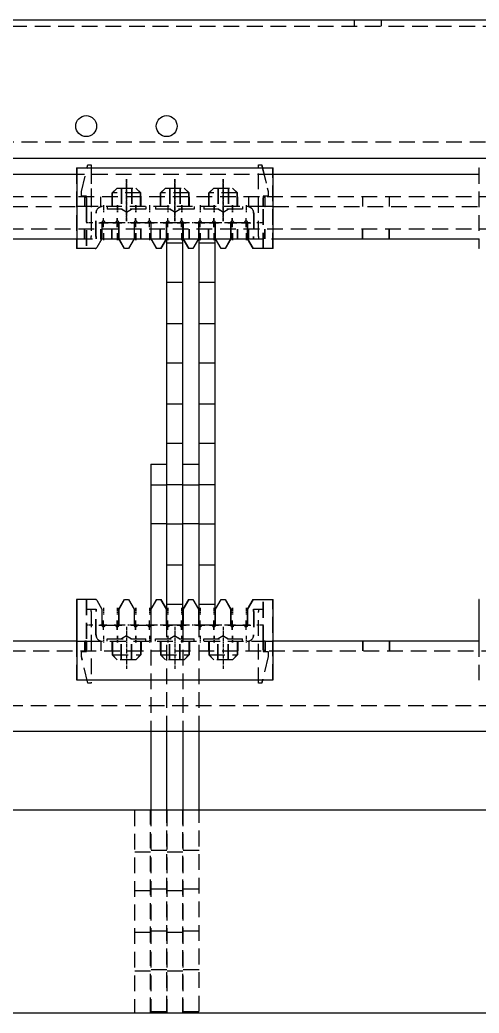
# Model space of a CAD drawing. Header units: millimetres. Extents: x -116965 to 323937, y 291661 to 566926.
# Drawn here: x -12952 to -12859.3, y 326473.8 to 326674.3 of the extents above; entities that cross this region are included whole.
import ezdxf

# ---------------------------------------------------------------- set-up
doc = ezdxf.new("R2010")
doc.units = ezdxf.units.MM
doc.linetypes.add('AXES2', pattern=[1.125, 0.75, -0.125, 0.125, -0.125])
doc.linetypes.add('HIDDEN2', pattern=[4.7625, 3.175, -1.5875])
doc.layers.add('ALPHA', color=255, linetype='Continuous')
doc.layers.add('AXE', color=80, linetype='AXES2')
doc.layers.add('Pointille_Court', color=40, linetype='HIDDEN2', lineweight=25)

msp = doc.modelspace()

# ---------------------------------------------------------------- linework, layer by layer
at = {"layer": 'ALPHA'}
for p, q in [((-13045.837828, 326674.33332), (-12717.587828, 326674.33332)), ((-13045.837828, 326646.38332), (-12717.587828, 326646.38332)), ((-12940.505328, 326644.43332), (-12900.855328, 326644.43332)), ((-12940.505328, 326644.43332), (-12940.505328, 326628.18332)), ((-12938.386954, 326644.43332), (-12938.230328, 326645.08332)), ((-12938.230328, 326645.08332), (-12937.580328, 326645.08332)), ((-12937.580328, 326645.08332), (-12937.580328, 326644.43332)), ((-12903.780328, 326645.08332), (-12903.130328, 326645.08332)), ((-12903.780328, 326644.43332), (-12903.780328, 326645.08332)), ((-12903.130328, 326645.08332), (-12902.973701, 326644.43332)), ((-12900.855328, 326628.18332), (-12900.855328, 326644.43332)), ((-12940.505328, 326643.13332), (-12982.105328, 326643.13332)), ((-12859.255328, 326643.13332), (-12900.855328, 326643.13332)), ((-12935.402828, 326633.38332), (-12935.402828, 326630.13332)), ((-12932.607828, 326633.38332), (-12934.752828, 326633.38332)), ((-12931.957828, 326630.13332), (-12931.957828, 326633.38332)), ((-12928.902828, 326633.38332), (-12928.902828, 326630.13332)), ((-12926.107828, 326633.38332), (-12928.252828, 326633.38332)), ((-12925.457828, 326630.13332), (-12925.457828, 326633.38332)), ((-12922.402828, 326633.38332), (-12922.402828, 326630.13332)), ((-12919.055328, 326633.38332), (-12922.305328, 326633.38332)), ((-12922.305328, 326552.13332), (-12922.305328, 326633.38332)), ((-12919.055328, 326552.13332), (-12919.055328, 326633.38332)), ((-12918.957828, 326630.13332), (-12918.957828, 326633.38332)), ((-12915.902828, 326633.38332), (-12915.902828, 326630.13332)), ((-12912.555328, 326633.38332), (-12915.805328, 326633.38332)), ((-12915.805328, 326552.13332), (-12915.805328, 326633.38332)), ((-12912.555328, 326552.13332), (-12912.555328, 326633.38332)), ((-12912.457828, 326630.13332), (-12912.457828, 326633.38332)), ((-12909.402828, 326633.38332), (-12909.402828, 326630.13332)), ((-12906.607828, 326633.38332), (-12908.752828, 326633.38332)), ((-12905.957828, 326630.13332), (-12905.957828, 326633.38332)), ((-12982.105328, 326630.13332), (-12940.505328, 326630.13332)), ((-12940.537828, 326630.13332), (-12940.537828, 326628.18332)), ((-12935.402828, 326630.13332), (-12936.434841, 326628.34582)), ((-12935.402828, 326630.13332), (-12931.957828, 326630.13332)), ((-12930.864495, 326628.18332), (-12931.990328, 326630.13332)), ((-12930.831995, 326628.18332), (-12931.957828, 326630.13332)), ((-12928.902828, 326630.13332), (-12930.028661, 326628.18332)), ((-12928.902828, 326630.13332), (-12925.457828, 326630.13332)), ((-12924.364495, 326628.18332), (-12925.490328, 326630.13332)), ((-12924.331995, 326628.18332), (-12925.457828, 326630.13332)), ((-12922.402828, 326630.13332), (-12923.528661, 326628.18332)), ((-12922.402828, 326630.13332), (-12922.305328, 326630.13332)), ((-12919.055328, 326630.13332), (-12918.957828, 326630.13332)), ((-12917.864495, 326628.18332), (-12918.990328, 326630.13332)), ((-12917.831995, 326628.18332), (-12918.957828, 326630.13332)), ((-12915.902828, 326630.13332), (-12917.028661, 326628.18332)), ((-12915.902828, 326630.13332), (-12915.805328, 326630.13332)), ((-12912.555328, 326630.13332), (-12912.457828, 326630.13332)), ((-12911.364495, 326628.18332), (-12912.490328, 326630.13332)), ((-12911.331995, 326628.18332), (-12912.457828, 326630.13332)), ((-12909.402828, 326630.13332), (-12910.528661, 326628.18332)), ((-12909.402828, 326630.13332), (-12905.957828, 326630.13332)), ((-12904.864495, 326628.18332), (-12905.990328, 326630.13332)), ((-12904.831995, 326628.18332), (-12905.957828, 326630.13332)), ((-12900.855328, 326630.13332), (-12859.255328, 326630.13332)), ((-12859.287828, 326630.13332), (-12859.287828, 326628.18332)), ((-12940.505328, 326628.18332), (-12940.537828, 326628.18332)), ((-12936.7163, 326628.18332), (-12940.505328, 326628.18332)), ((-12930.831995, 326628.18332), (-12930.864495, 326628.18332)), ((-12930.028661, 326628.18332), (-12930.831995, 326628.18332)), ((-12924.331995, 326628.18332), (-12924.364495, 326628.18332)), ((-12923.528661, 326628.18332), (-12924.331995, 326628.18332)), ((-12917.831995, 326628.18332), (-12917.864495, 326628.18332)), ((-12917.028661, 326628.18332), (-12917.831995, 326628.18332)), ((-12911.331995, 326628.18332), (-12911.364495, 326628.18332)), ((-12910.528661, 326628.18332), (-12911.331995, 326628.18332)), ((-12904.831995, 326628.18332), (-12904.864495, 326628.18332)), ((-12900.855328, 326628.18332), (-12904.831995, 326628.18332)), ((-12859.255328, 326628.18332), (-12859.287828, 326628.18332)), ((-12925.555328, 326584.63332), (-12925.555328, 326551.901223)), ((-12925.555328, 326584.63332), (-12922.305328, 326584.63332)), ((-12919.055328, 326584.63332), (-12915.805328, 326584.63332)), ((-12940.537828, 326557.33332), (-12940.537828, 326548.88332)), ((-12940.505328, 326557.33332), (-12940.537828, 326557.33332)), ((-12940.505328, 326557.33332), (-12940.505328, 326541.08332)), ((-12936.7163, 326557.33332), (-12940.505328, 326557.33332)), ((-12936.434841, 326557.17082), (-12935.402828, 326555.38332)), ((-12931.990328, 326555.38332), (-12930.864495, 326557.33332)), ((-12931.957828, 326555.38332), (-12930.831995, 326557.33332)), ((-12930.864495, 326557.33332), (-12930.831995, 326557.33332)), ((-12930.831995, 326557.33332), (-12930.028661, 326557.33332)), ((-12930.028661, 326557.33332), (-12928.902828, 326555.38332)), ((-12925.457828, 326555.38332), (-12924.331995, 326557.33332)), ((-12924.331995, 326557.33332), (-12923.528661, 326557.33332)), ((-12923.528661, 326557.33332), (-12922.402828, 326555.38332)), ((-12918.957828, 326555.38332), (-12917.831995, 326557.33332)), ((-12917.831995, 326557.33332), (-12917.028661, 326557.33332)), ((-12917.028661, 326557.33332), (-12915.902828, 326555.38332)), ((-12912.490328, 326555.38332), (-12911.364495, 326557.33332)), ((-12912.457828, 326555.38332), (-12911.331995, 326557.33332)), ((-12911.364495, 326557.33332), (-12911.331995, 326557.33332)), ((-12911.331995, 326557.33332), (-12910.528661, 326557.33332)), ((-12910.528661, 326557.33332), (-12909.402828, 326555.38332)), ((-12905.990328, 326555.38332), (-12904.864495, 326557.33332)), ((-12905.957828, 326555.38332), (-12904.831995, 326557.33332)), ((-12904.864495, 326557.33332), (-12904.831995, 326557.33332)), ((-12904.831995, 326557.33332), (-12900.855328, 326557.33332)), ((-12900.855328, 326541.08332), (-12900.855328, 326557.33332)), ((-12859.287828, 326557.33332), (-12859.287828, 326548.88332)), ((-12859.255328, 326557.33332), (-12859.287828, 326557.33332)), ((-12935.402828, 326555.38332), (-12935.402828, 326552.13332)), ((-12931.990328, 326552.13332), (-12931.990328, 326555.38332)), ((-12931.957828, 326552.13332), (-12931.957828, 326555.38332)), ((-12928.902828, 326555.38332), (-12928.902828, 326552.13332)), ((-12925.457828, 326552.13332), (-12925.457828, 326555.38332)), ((-12922.402828, 326555.38332), (-12922.402828, 326552.13332)), ((-12918.957828, 326552.13332), (-12918.957828, 326555.38332)), ((-12915.902828, 326555.38332), (-12915.902828, 326552.13332)), ((-12912.490328, 326552.13332), (-12912.490328, 326555.38332)), ((-12912.457828, 326552.13332), (-12912.457828, 326555.38332)), ((-12909.402828, 326555.38332), (-12909.402828, 326552.13332)), ((-12905.990328, 326552.13332), (-12905.990328, 326555.38332)), ((-12905.957828, 326552.13332), (-12905.957828, 326555.38332)), ((-12934.785328, 326552.13332), (-12934.752828, 326552.13332)), ((-12934.752828, 326552.13332), (-12932.607828, 326552.13332)), ((-12928.285328, 326552.13332), (-12928.252828, 326552.13332)), ((-12928.252828, 326552.13332), (-12926.107828, 326552.13332)), ((-12919.055328, 326552.13332), (-12922.305328, 326552.13332)), ((-12922.305328, 326551.901223), (-12922.305328, 326552.13332)), ((-12919.055328, 326552.13332), (-12919.055328, 326551.901223)), ((-12912.555328, 326552.13332), (-12915.805328, 326552.13332)), ((-12915.805328, 326551.901223), (-12915.805328, 326552.13332)), ((-12908.785328, 326552.13332), (-12908.752828, 326552.13332)), ((-12908.752828, 326552.13332), (-12906.607828, 326552.13332)), ((-12940.505328, 326548.88332), (-12982.105328, 326548.88332)), ((-12859.255328, 326548.88332), (-12900.855328, 326548.88332)), ((-12940.505328, 326541.08332), (-12900.855328, 326541.08332)), ((-12717.587828, 326530.68332), (-13045.837828, 326530.68332)), ((-12925.555328, 326530.68332), (-12925.555328, 326514.75832)), ((-12922.305328, 326514.75832), (-12922.305328, 326530.68332)), ((-12919.055328, 326530.68332), (-12919.055328, 326514.75832)), ((-12915.805328, 326514.75832), (-12915.805328, 326530.68332)), ((-12764.712828, 326514.75832), (-12954.187828, 326514.75832)), ((-12764.712828, 326473.80832), (-12954.187828, 326473.80832))]:
    msp.add_line(p, q, dxfattribs=at)
for centre in [(-12938.587828, 326652.88332), (-12922.337828, 326652.88332)]:
    msp.add_circle(centre, 2.1125, dxfattribs=at)
for centre, start, end in [((-12935.077828, 326633.38332), 0, 180), ((-12932.282828, 326633.38332), 0, 180), ((-12928.577828, 326633.38332), 0, 180), ((-12925.782828, 326633.38332), 0, 180), ((-12922.077828, 326633.38332), 0, 180), ((-12919.282828, 326633.38332), 0, 180), ((-12915.577828, 326633.38332), 0, 180), ((-12912.782828, 326633.38332), 0, 180), ((-12909.077828, 326633.38332), 0, 180), ((-12906.282828, 326633.38332), 0, 180), ((-12936.7163, 326628.50832), 270, 330), ((-12936.7163, 326557.00832), 30, 90), ((-12935.077828, 326552.13332), 180, 0), ((-12935.110328, 326552.13332), 272.86598398, 0), ((-12932.282828, 326552.13332), 180, 0), ((-12932.315328, 326552.13332), 272.86598398, 0), ((-12928.577828, 326552.13332), 180, 0), ((-12928.610328, 326552.13332), 272.86598398, 0), ((-12925.782828, 326552.13332), 180, 0), ((-12925.815328, 326552.13332), 272.86598398, 323.13010233), ((-12922.077828, 326552.13332), 180, 0), ((-12922.110328, 326552.13332), 272.86598398, 0), ((-12919.282828, 326552.13332), 180, 0), ((-12919.315328, 326552.13332), 272.86598398, 323.13010233), ((-12915.577828, 326552.13332), 180, 0), ((-12915.610328, 326552.13332), 272.86598398, 0), ((-12912.782828, 326552.13332), 180, 0), ((-12912.815328, 326552.13332), 272.86598398, 0), ((-12909.077828, 326552.13332), 180, 0), ((-12909.110328, 326552.13332), 272.86598398, 0), ((-12906.282828, 326552.13332), 180, 0), ((-12906.315328, 326552.13332), 272.86598398, 0)]:
    msp.add_arc(centre, 0.325, start, end, dxfattribs=at)
at = {"layer": 'AXE'}
for p, q in [((-12930.462828, 326642.19082), (-12930.462828, 326633.700925)), ((-12930.430328, 326633.700925), (-12930.430328, 326642.19082)), ((-12920.712828, 326642.19082), (-12920.712828, 326633.700925)), ((-12920.680328, 326633.700925), (-12920.680328, 326642.19082)), ((-12910.962828, 326642.19082), (-12910.962828, 326633.700925)), ((-12910.930328, 326633.700925), (-12910.930328, 326642.19082)), ((-12935.110328, 326636.89332), (-12935.110328, 326635.52832)), ((-12935.077828, 326636.89332), (-12935.077828, 326635.52832)), ((-12932.315328, 326636.89332), (-12932.315328, 326635.52832)), ((-12932.282828, 326636.89332), (-12932.282828, 326635.52832)), ((-12928.610328, 326636.89332), (-12928.610328, 326635.52832)), ((-12928.577828, 326636.89332), (-12928.577828, 326635.52832)), ((-12925.815328, 326636.89332), (-12925.815328, 326635.52832)), ((-12925.782828, 326636.89332), (-12925.782828, 326635.52832)), ((-12922.110328, 326636.89332), (-12922.110328, 326635.52832)), ((-12922.077828, 326636.89332), (-12922.077828, 326635.52832)), ((-12919.315328, 326636.89332), (-12919.315328, 326635.52832)), ((-12919.282828, 326636.89332), (-12919.282828, 326635.52832)), ((-12915.610328, 326636.89332), (-12915.610328, 326635.52832)), ((-12915.577828, 326636.89332), (-12915.577828, 326635.52832)), ((-12912.815328, 326636.89332), (-12912.815328, 326635.52832)), ((-12912.782828, 326636.89332), (-12912.782828, 326635.52832)), ((-12909.110328, 326636.89332), (-12909.110328, 326635.52832)), ((-12909.077828, 326636.89332), (-12909.077828, 326635.52832)), ((-12906.315328, 326636.89332), (-12906.315328, 326635.52832)), ((-12906.282828, 326636.89332), (-12906.282828, 326635.52832)), ((-12937.255328, 326633.38332), (-12938.620328, 326633.38332)), ((-12937.222828, 326633.38332), (-12938.587828, 326633.38332)), ((-12936.020328, 326633.38332), (-12934.200328, 326633.38332)), ((-12935.987828, 326633.38332), (-12934.167828, 326633.38332)), ((-12934.460328, 326633.38332), (-12935.825328, 326633.38332)), ((-12934.427828, 326633.38332), (-12935.792828, 326633.38332)), ((-12935.110328, 326632.47332), (-12935.110328, 326634.29332)), ((-12935.077828, 326632.47332), (-12935.077828, 326634.29332)), ((-12933.225328, 326633.38332), (-12931.405328, 326633.38332)), ((-12933.192828, 326633.38332), (-12931.372828, 326633.38332)), ((-12931.600328, 326633.38332), (-12932.965328, 326633.38332)), ((-12931.567828, 326633.38332), (-12932.932828, 326633.38332)), ((-12932.315328, 326632.47332), (-12932.315328, 326634.29332)), ((-12932.282828, 326632.47332), (-12932.282828, 326634.29332)), ((-12930.755328, 326633.38332), (-12932.120328, 326633.38332)), ((-12930.722828, 326633.38332), (-12932.087828, 326633.38332)), ((-12928.805328, 326633.38332), (-12930.170328, 326633.38332)), ((-12928.772828, 326633.38332), (-12930.137828, 326633.38332)), ((-12929.520328, 326633.38332), (-12927.700328, 326633.38332)), ((-12929.487828, 326633.38332), (-12927.667828, 326633.38332)), ((-12927.960328, 326633.38332), (-12929.325328, 326633.38332)), ((-12927.927828, 326633.38332), (-12929.292828, 326633.38332)), ((-12928.610328, 326632.47332), (-12928.610328, 326634.29332)), ((-12928.577828, 326632.47332), (-12928.577828, 326634.29332)), ((-12926.725328, 326633.38332), (-12924.905328, 326633.38332)), ((-12926.692828, 326633.38332), (-12924.872828, 326633.38332)), ((-12925.100328, 326633.38332), (-12926.465328, 326633.38332)), ((-12925.067828, 326633.38332), (-12926.432828, 326633.38332)), ((-12925.815328, 326632.47332), (-12925.815328, 326634.29332)), ((-12925.782828, 326632.47332), (-12925.782828, 326634.29332)), ((-12924.255328, 326633.38332), (-12925.620328, 326633.38332)), ((-12924.222828, 326633.38332), (-12925.587828, 326633.38332)), ((-12922.305328, 326633.38332), (-12923.670328, 326633.38332)), ((-12922.272828, 326633.38332), (-12923.637828, 326633.38332)), ((-12923.020328, 326633.38332), (-12921.200328, 326633.38332)), ((-12922.987828, 326633.38332), (-12921.167828, 326633.38332)), ((-12921.460328, 326633.38332), (-12922.825328, 326633.38332)), ((-12921.427828, 326633.38332), (-12922.792828, 326633.38332)), ((-12922.110328, 326632.47332), (-12922.110328, 326634.29332)), ((-12922.077828, 326632.47332), (-12922.077828, 326634.29332)), ((-12920.225328, 326633.38332), (-12918.405328, 326633.38332)), ((-12920.192828, 326633.38332), (-12918.372828, 326633.38332)), ((-12918.600328, 326633.38332), (-12919.965328, 326633.38332)), ((-12918.567828, 326633.38332), (-12919.932828, 326633.38332)), ((-12919.315328, 326632.47332), (-12919.315328, 326634.29332)), ((-12919.282828, 326632.47332), (-12919.282828, 326634.29332)), ((-12917.755328, 326633.38332), (-12919.120328, 326633.38332)), ((-12917.722828, 326633.38332), (-12919.087828, 326633.38332)), ((-12915.805328, 326633.38332), (-12917.170328, 326633.38332)), ((-12915.772828, 326633.38332), (-12917.137828, 326633.38332)), ((-12916.520328, 326633.38332), (-12914.700328, 326633.38332)), ((-12916.487828, 326633.38332), (-12914.667828, 326633.38332)), ((-12914.960328, 326633.38332), (-12916.325328, 326633.38332)), ((-12914.927828, 326633.38332), (-12916.292828, 326633.38332)), ((-12915.610328, 326632.47332), (-12915.610328, 326634.29332)), ((-12915.577828, 326632.47332), (-12915.577828, 326634.29332)), ((-12913.725328, 326633.38332), (-12911.905328, 326633.38332)), ((-12913.692828, 326633.38332), (-12911.872828, 326633.38332)), ((-12912.100328, 326633.38332), (-12913.465328, 326633.38332)), ((-12912.067828, 326633.38332), (-12913.432828, 326633.38332)), ((-12912.815328, 326632.47332), (-12912.815328, 326634.29332)), ((-12912.782828, 326632.47332), (-12912.782828, 326634.29332)), ((-12911.255328, 326633.38332), (-12912.620328, 326633.38332)), ((-12911.222828, 326633.38332), (-12912.587828, 326633.38332)), ((-12909.305328, 326633.38332), (-12910.670328, 326633.38332)), ((-12909.272828, 326633.38332), (-12910.637828, 326633.38332)), ((-12910.020328, 326633.38332), (-12908.200328, 326633.38332)), ((-12909.987828, 326633.38332), (-12908.167828, 326633.38332)), ((-12908.460328, 326633.38332), (-12909.825328, 326633.38332)), ((-12908.427828, 326633.38332), (-12909.792828, 326633.38332)), ((-12909.110328, 326632.47332), (-12909.110328, 326634.29332)), ((-12909.077828, 326632.47332), (-12909.077828, 326634.29332)), ((-12907.225328, 326633.38332), (-12905.405328, 326633.38332)), ((-12907.192828, 326633.38332), (-12905.372828, 326633.38332)), ((-12905.600328, 326633.38332), (-12906.965328, 326633.38332)), ((-12905.567828, 326633.38332), (-12906.932828, 326633.38332)), ((-12906.315328, 326632.47332), (-12906.315328, 326634.29332)), ((-12906.282828, 326632.47332), (-12906.282828, 326634.29332)), ((-12902.805328, 326633.38332), (-12904.170328, 326633.38332)), ((-12902.772828, 326633.38332), (-12904.137828, 326633.38332)), ((-12935.110328, 326631.23832), (-12935.110328, 326629.87332)), ((-12935.077828, 326631.23832), (-12935.077828, 326629.87332)), ((-12932.315328, 326631.23832), (-12932.315328, 326629.87332)), ((-12932.282828, 326631.23832), (-12932.282828, 326629.87332)), ((-12928.610328, 326631.23832), (-12928.610328, 326629.87332)), ((-12928.577828, 326631.23832), (-12928.577828, 326629.87332)), ((-12925.815328, 326631.23832), (-12925.815328, 326629.87332)), ((-12925.782828, 326631.23832), (-12925.782828, 326629.87332)), ((-12922.110328, 326631.23832), (-12922.110328, 326629.87332)), ((-12922.077828, 326631.23832), (-12922.077828, 326629.87332)), ((-12919.315328, 326631.23832), (-12919.315328, 326629.87332)), ((-12919.282828, 326631.23832), (-12919.282828, 326629.87332)), ((-12915.610328, 326631.23832), (-12915.610328, 326629.87332)), ((-12915.577828, 326631.23832), (-12915.577828, 326629.87332)), ((-12912.815328, 326631.23832), (-12912.815328, 326629.87332)), ((-12912.782828, 326631.23832), (-12912.782828, 326629.87332)), ((-12909.110328, 326631.23832), (-12909.110328, 326629.87332)), ((-12909.077828, 326631.23832), (-12909.077828, 326629.87332)), ((-12906.315328, 326631.23832), (-12906.315328, 326629.87332)), ((-12906.282828, 326631.23832), (-12906.282828, 326629.87332)), ((-12935.110328, 326555.64332), (-12935.110328, 326554.27832)), ((-12935.077828, 326555.64332), (-12935.077828, 326554.27832)), ((-12932.315328, 326555.64332), (-12932.315328, 326554.27832)), ((-12932.282828, 326555.64332), (-12932.282828, 326554.27832)), ((-12928.610328, 326555.64332), (-12928.610328, 326554.27832)), ((-12928.577828, 326555.64332), (-12928.577828, 326554.27832)), ((-12925.815328, 326555.64332), (-12925.815328, 326554.27832)), ((-12925.782828, 326555.64332), (-12925.782828, 326554.27832)), ((-12922.110328, 326555.64332), (-12922.110328, 326554.27832)), ((-12922.077828, 326555.64332), (-12922.077828, 326554.27832)), ((-12919.315328, 326555.64332), (-12919.315328, 326554.27832)), ((-12919.282828, 326555.64332), (-12919.282828, 326554.27832)), ((-12915.610328, 326555.64332), (-12915.610328, 326554.27832)), ((-12915.577828, 326555.64332), (-12915.577828, 326554.27832)), ((-12912.815328, 326555.64332), (-12912.815328, 326554.27832)), ((-12912.782828, 326555.64332), (-12912.782828, 326554.27832)), ((-12909.110328, 326555.64332), (-12909.110328, 326554.27832)), ((-12909.077828, 326555.64332), (-12909.077828, 326554.27832)), ((-12906.315328, 326555.64332), (-12906.315328, 326554.27832)), ((-12906.282828, 326555.64332), (-12906.282828, 326554.27832)), ((-12935.110328, 326551.22332), (-12935.110328, 326553.04332)), ((-12935.077828, 326551.22332), (-12935.077828, 326553.04332)), ((-12932.315328, 326551.22332), (-12932.315328, 326553.04332)), ((-12932.282828, 326551.22332), (-12932.282828, 326553.04332)), ((-12928.610328, 326551.22332), (-12928.610328, 326553.04332)), ((-12928.577828, 326551.22332), (-12928.577828, 326553.04332)), ((-12925.815328, 326551.22332), (-12925.815328, 326553.04332)), ((-12925.782828, 326551.22332), (-12925.782828, 326553.04332)), ((-12922.110328, 326551.22332), (-12922.110328, 326553.04332)), ((-12922.077828, 326551.22332), (-12922.077828, 326553.04332)), ((-12919.315328, 326551.22332), (-12919.315328, 326553.04332)), ((-12919.282828, 326551.22332), (-12919.282828, 326553.04332)), ((-12915.610328, 326551.22332), (-12915.610328, 326553.04332)), ((-12915.577828, 326551.22332), (-12915.577828, 326553.04332)), ((-12912.815328, 326551.22332), (-12912.815328, 326553.04332)), ((-12912.782828, 326551.22332), (-12912.782828, 326553.04332)), ((-12909.110328, 326551.22332), (-12909.110328, 326553.04332)), ((-12909.077828, 326551.22332), (-12909.077828, 326553.04332)), ((-12906.315328, 326551.22332), (-12906.315328, 326553.04332)), ((-12906.282828, 326551.22332), (-12906.282828, 326553.04332)), ((-12937.255328, 326552.13332), (-12938.620328, 326552.13332)), ((-12937.222828, 326552.13332), (-12938.587828, 326552.13332)), ((-12936.020328, 326552.13332), (-12934.200328, 326552.13332)), ((-12935.987828, 326552.13332), (-12934.167828, 326552.13332)), ((-12934.460328, 326552.13332), (-12935.825328, 326552.13332)), ((-12934.427828, 326552.13332), (-12935.792828, 326552.13332)), ((-12933.225328, 326552.13332), (-12931.405328, 326552.13332)), ((-12933.192828, 326552.13332), (-12931.372828, 326552.13332)), ((-12931.600328, 326552.13332), (-12932.965328, 326552.13332)), ((-12931.567828, 326552.13332), (-12932.932828, 326552.13332)), ((-12930.755328, 326552.13332), (-12932.120328, 326552.13332)), ((-12930.722828, 326552.13332), (-12932.087828, 326552.13332)), ((-12930.462828, 326551.815715), (-12930.462828, 326543.32582)), ((-12930.430328, 326551.815715), (-12930.430328, 326543.32582)), ((-12928.805328, 326552.13332), (-12930.170328, 326552.13332)), ((-12928.772828, 326552.13332), (-12930.137828, 326552.13332)), ((-12929.520328, 326552.13332), (-12927.700328, 326552.13332)), ((-12929.487828, 326552.13332), (-12927.667828, 326552.13332)), ((-12927.960328, 326552.13332), (-12929.325328, 326552.13332)), ((-12927.927828, 326552.13332), (-12929.292828, 326552.13332)), ((-12926.725328, 326552.13332), (-12924.905328, 326552.13332)), ((-12926.692828, 326552.13332), (-12924.872828, 326552.13332)), ((-12925.100328, 326552.13332), (-12926.465328, 326552.13332)), ((-12925.067828, 326552.13332), (-12926.432828, 326552.13332)), ((-12924.255328, 326552.13332), (-12925.620328, 326552.13332)), ((-12924.222828, 326552.13332), (-12925.587828, 326552.13332)), ((-12922.305328, 326552.13332), (-12923.670328, 326552.13332)), ((-12922.272828, 326552.13332), (-12923.637828, 326552.13332)), ((-12923.020328, 326552.13332), (-12921.200328, 326552.13332)), ((-12922.987828, 326552.13332), (-12921.167828, 326552.13332)), ((-12921.460328, 326552.13332), (-12922.825328, 326552.13332)), ((-12921.427828, 326552.13332), (-12922.792828, 326552.13332)), ((-12920.712828, 326551.815715), (-12920.712828, 326543.32582)), ((-12920.680328, 326551.815715), (-12920.680328, 326543.32582)), ((-12920.225328, 326552.13332), (-12918.405328, 326552.13332)), ((-12920.192828, 326552.13332), (-12918.372828, 326552.13332)), ((-12918.600328, 326552.13332), (-12919.965328, 326552.13332)), ((-12918.567828, 326552.13332), (-12919.932828, 326552.13332)), ((-12917.755328, 326552.13332), (-12919.120328, 326552.13332)), ((-12917.722828, 326552.13332), (-12919.087828, 326552.13332)), ((-12915.805328, 326552.13332), (-12917.170328, 326552.13332)), ((-12915.772828, 326552.13332), (-12917.137828, 326552.13332)), ((-12916.520328, 326552.13332), (-12914.700328, 326552.13332)), ((-12916.487828, 326552.13332), (-12914.667828, 326552.13332)), ((-12914.960328, 326552.13332), (-12916.325328, 326552.13332)), ((-12914.927828, 326552.13332), (-12916.292828, 326552.13332)), ((-12913.725328, 326552.13332), (-12911.905328, 326552.13332)), ((-12913.692828, 326552.13332), (-12911.872828, 326552.13332)), ((-12912.100328, 326552.13332), (-12913.465328, 326552.13332)), ((-12912.067828, 326552.13332), (-12913.432828, 326552.13332)), ((-12911.255328, 326552.13332), (-12912.620328, 326552.13332)), ((-12911.222828, 326552.13332), (-12912.587828, 326552.13332)), ((-12910.962828, 326551.815715), (-12910.962828, 326543.32582)), ((-12910.930328, 326551.815715), (-12910.930328, 326543.32582)), ((-12909.305328, 326552.13332), (-12910.670328, 326552.13332)), ((-12909.272828, 326552.13332), (-12910.637828, 326552.13332)), ((-12910.020328, 326552.13332), (-12908.200328, 326552.13332)), ((-12909.987828, 326552.13332), (-12908.167828, 326552.13332)), ((-12908.460328, 326552.13332), (-12909.825328, 326552.13332)), ((-12908.427828, 326552.13332), (-12909.792828, 326552.13332)), ((-12907.225328, 326552.13332), (-12905.405328, 326552.13332)), ((-12907.192828, 326552.13332), (-12905.372828, 326552.13332)), ((-12905.600328, 326552.13332), (-12906.965328, 326552.13332)), ((-12905.567828, 326552.13332), (-12906.932828, 326552.13332)), ((-12902.805328, 326552.13332), (-12904.170328, 326552.13332)), ((-12902.772828, 326552.13332), (-12904.137828, 326552.13332)), ((-12935.110328, 326549.98832), (-12935.110328, 326548.62332)), ((-12935.077828, 326549.98832), (-12935.077828, 326548.62332)), ((-12932.315328, 326549.98832), (-12932.315328, 326548.62332)), ((-12932.282828, 326549.98832), (-12932.282828, 326548.62332)), ((-12928.610328, 326549.98832), (-12928.610328, 326548.62332)), ((-12928.577828, 326549.98832), (-12928.577828, 326548.62332)), ((-12925.815328, 326549.98832), (-12925.815328, 326548.62332)), ((-12925.782828, 326549.98832), (-12925.782828, 326548.62332)), ((-12922.110328, 326549.98832), (-12922.110328, 326548.62332)), ((-12922.077828, 326549.98832), (-12922.077828, 326548.62332)), ((-12919.315328, 326549.98832), (-12919.315328, 326548.62332)), ((-12919.282828, 326549.98832), (-12919.282828, 326548.62332)), ((-12915.610328, 326549.98832), (-12915.610328, 326548.62332)), ((-12915.577828, 326549.98832), (-12915.577828, 326548.62332)), ((-12912.815328, 326549.98832), (-12912.815328, 326548.62332)), ((-12912.782828, 326549.98832), (-12912.782828, 326548.62332)), ((-12909.110328, 326549.98832), (-12909.110328, 326548.62332)), ((-12909.077828, 326549.98832), (-12909.077828, 326548.62332)), ((-12906.315328, 326549.98832), (-12906.315328, 326548.62332)), ((-12906.282828, 326549.98832), (-12906.282828, 326548.62332))]:
    msp.add_line(p, q, dxfattribs=at)
at = {"layer": 'Pointille_Court'}
for p, q in [((-12884.442828, 326673.03332), (-12884.442828, 326674.33332)), ((-12878.982828, 326673.03332), (-12878.982828, 326674.33332)), ((-13072.812828, 326673.03332), (-12690.612828, 326673.03332)), ((-12734.130328, 326649.63332), (-13025.980328, 326649.63332)), ((-12940.537828, 326644.43332), (-12940.505328, 326644.43332)), ((-12940.537828, 326644.43332), (-12940.537828, 326630.13332)), ((-12939.562828, 326639.68832), (-12938.262828, 326645.08332)), ((-12939.530328, 326639.68832), (-12938.386954, 326644.43332)), ((-12938.262828, 326645.08332), (-12938.230328, 326645.08332)), ((-12937.612828, 326645.08332), (-12937.612828, 326630.599644)), ((-12937.580328, 326644.43332), (-12937.580328, 326630.599644)), ((-12903.812828, 326645.08332), (-12903.780328, 326645.08332)), ((-12903.812828, 326630.603689), (-12903.812828, 326645.08332)), ((-12903.780328, 326630.603689), (-12903.780328, 326644.43332)), ((-12903.162828, 326645.08332), (-12901.862828, 326639.68832)), ((-12902.973701, 326644.43332), (-12901.830328, 326639.68832)), ((-12900.887828, 326628.18332), (-12900.887828, 326644.43332)), ((-12859.287828, 326644.43332), (-12859.255328, 326644.43332)), ((-12859.287828, 326644.43332), (-12859.287828, 326630.13332)), ((-12900.855328, 326643.13332), (-12940.505328, 326643.13332)), ((-12939.562828, 326638.71332), (-12939.562828, 326639.68832)), ((-12939.530328, 326638.71332), (-12939.530328, 326639.68832)), ((-12932.347828, 326640.37082), (-12933.322828, 326639.39582)), ((-12933.322828, 326636.63332), (-12933.322828, 326639.39582)), ((-12933.290328, 326639.39582), (-12933.322828, 326639.39582)), ((-12932.315328, 326640.37082), (-12933.290328, 326639.39582)), ((-12933.290328, 326636.63332), (-12933.290328, 326639.39582)), ((-12927.570328, 326639.39582), (-12933.290328, 326639.39582)), ((-12932.347828, 326640.37082), (-12932.315328, 326640.37082)), ((-12932.315328, 326640.37082), (-12928.545328, 326640.37082)), ((-12931.502828, 326640.37082), (-12931.502828, 326636.63332)), ((-12931.470328, 326640.37082), (-12931.470328, 326636.63332)), ((-12929.422828, 326640.37082), (-12929.422828, 326636.63332)), ((-12929.390328, 326640.37082), (-12929.390328, 326636.63332)), ((-12928.577828, 326640.37082), (-12927.602828, 326639.39582)), ((-12928.545328, 326640.37082), (-12927.570328, 326639.39582)), ((-12927.602828, 326636.63332), (-12927.602828, 326639.39582)), ((-12927.570328, 326636.63332), (-12927.570328, 326639.39582)), ((-12922.597828, 326640.37082), (-12923.572828, 326639.39582)), ((-12923.572828, 326636.63332), (-12923.572828, 326639.39582)), ((-12923.540328, 326639.39582), (-12923.572828, 326639.39582)), ((-12922.565328, 326640.37082), (-12923.540328, 326639.39582)), ((-12923.540328, 326636.63332), (-12923.540328, 326639.39582)), ((-12917.820328, 326639.39582), (-12923.540328, 326639.39582)), ((-12922.597828, 326640.37082), (-12922.565328, 326640.37082)), ((-12922.565328, 326640.37082), (-12918.795328, 326640.37082)), ((-12921.752828, 326640.37082), (-12921.752828, 326636.63332)), ((-12921.720328, 326640.37082), (-12921.720328, 326636.63332)), ((-12919.672828, 326640.37082), (-12919.672828, 326636.63332)), ((-12919.640328, 326640.37082), (-12919.640328, 326636.63332)), ((-12918.827828, 326640.37082), (-12917.852828, 326639.39582)), ((-12918.795328, 326640.37082), (-12917.820328, 326639.39582)), ((-12917.852828, 326636.63332), (-12917.852828, 326639.39582)), ((-12917.820328, 326636.63332), (-12917.820328, 326639.39582)), ((-12912.847828, 326640.37082), (-12913.822828, 326639.39582)), ((-12913.822828, 326636.63332), (-12913.822828, 326639.39582)), ((-12913.790328, 326639.39582), (-12913.822828, 326639.39582)), ((-12912.815328, 326640.37082), (-12913.790328, 326639.39582)), ((-12913.790328, 326636.63332), (-12913.790328, 326639.39582)), ((-12908.070328, 326639.39582), (-12913.790328, 326639.39582)), ((-12912.847828, 326640.37082), (-12912.815328, 326640.37082)), ((-12912.815328, 326640.37082), (-12909.045328, 326640.37082)), ((-12912.002828, 326640.37082), (-12912.002828, 326636.63332)), ((-12911.970328, 326640.37082), (-12911.970328, 326636.63332)), ((-12909.922828, 326640.37082), (-12909.922828, 326636.63332)), ((-12909.890328, 326640.37082), (-12909.890328, 326636.63332)), ((-12909.077828, 326640.37082), (-12908.102828, 326639.39582)), ((-12909.045328, 326640.37082), (-12908.070328, 326639.39582)), ((-12908.102828, 326636.63332), (-12908.102828, 326639.39582)), ((-12908.070328, 326636.63332), (-12908.070328, 326639.39582)), ((-12901.862828, 326639.68832), (-12901.862828, 326638.71332)), ((-12901.830328, 326639.68832), (-12901.830328, 326638.71332)), ((-12732.180328, 326638.58332), (-13027.930328, 326638.58332)), ((-12939.530328, 326638.71332), (-12939.562828, 326638.71332)), ((-12938.555328, 326638.71332), (-12939.530328, 326638.71332)), ((-12938.880328, 326636.63332), (-12938.880328, 326638.58332)), ((-12938.587828, 326638.379489), (-12938.587828, 326638.71332)), ((-12938.587828, 326638.379489), (-12938.587828, 326636.63332)), ((-12938.555328, 326638.379489), (-12938.555328, 326638.71332)), ((-12938.555328, 326638.379489), (-12938.555328, 326636.63332)), ((-12935.630328, 326636.63332), (-12935.630328, 326638.58332)), ((-12933.355328, 326636.63332), (-12933.355328, 326638.58332)), ((-12927.505328, 326636.63332), (-12927.505328, 326638.58332)), ((-12923.605328, 326636.63332), (-12923.605328, 326638.58332)), ((-12917.755328, 326636.63332), (-12917.755328, 326638.58332)), ((-12913.855328, 326636.63332), (-12913.855328, 326638.58332)), ((-12908.005328, 326636.63332), (-12908.005328, 326638.58332)), ((-12905.730328, 326636.63332), (-12905.730328, 326638.58332)), ((-12902.805328, 326638.71332), (-12902.837828, 326638.71332)), ((-12902.837828, 326638.71332), (-12902.837828, 326638.379489)), ((-12902.837828, 326636.63332), (-12902.837828, 326638.379489)), ((-12901.830328, 326638.71332), (-12902.805328, 326638.71332)), ((-12902.805328, 326638.71332), (-12902.805328, 326638.379489)), ((-12902.805328, 326636.63332), (-12902.805328, 326638.379489)), ((-12902.480328, 326636.63332), (-12902.480328, 326638.58332)), ((-12882.752828, 326636.63332), (-12882.752828, 326638.58332)), ((-12877.357828, 326636.63332), (-12877.357828, 326638.58332)), ((-12982.105328, 326636.63332), (-12940.505328, 326636.63332)), ((-12938.880328, 326636.63332), (-12940.505328, 326636.63332)), ((-12938.880328, 326636.63332), (-12938.857354, 326636.63332)), ((-12938.555328, 326636.63332), (-12938.857354, 326636.63332)), ((-12938.587828, 326636.63332), (-12938.587828, 326628.18332)), ((-12938.555328, 326636.63332), (-12938.555328, 326628.18332)), ((-12902.805328, 326636.63332), (-12938.555328, 326636.63332)), ((-12936.637828, 326630.603806), (-12936.637828, 326635.33332)), ((-12936.605328, 326630.603806), (-12936.605328, 326635.33332)), ((-12934.362828, 326636.63332), (-12934.362828, 326636.14582)), ((-12934.330328, 326636.14582), (-12934.362828, 326636.14582)), ((-12934.330328, 326636.63332), (-12934.330328, 326636.14582)), ((-12926.530328, 326636.14582), (-12934.330328, 326636.14582)), ((-12930.462828, 326635.520925), (-12931.502828, 326636.14582)), ((-12930.430328, 326635.520925), (-12931.470328, 326636.14582)), ((-12930.462828, 326635.520925), (-12929.422828, 326636.14582)), ((-12930.430328, 326635.520925), (-12929.390328, 326636.14582)), ((-12926.562828, 326636.63332), (-12926.562828, 326636.14582)), ((-12926.530328, 326636.63332), (-12926.530328, 326636.14582)), ((-12924.612828, 326636.63332), (-12924.612828, 326636.14582)), ((-12924.580328, 326636.14582), (-12924.612828, 326636.14582)), ((-12924.580328, 326636.63332), (-12924.580328, 326636.14582)), ((-12916.780328, 326636.14582), (-12924.580328, 326636.14582)), ((-12920.712828, 326635.520925), (-12921.752828, 326636.14582)), ((-12920.680328, 326635.520925), (-12921.720328, 326636.14582)), ((-12920.712828, 326635.520925), (-12919.672828, 326636.14582)), ((-12920.680328, 326635.520925), (-12919.640328, 326636.14582)), ((-12916.812828, 326636.63332), (-12916.812828, 326636.14582)), ((-12916.780328, 326636.63332), (-12916.780328, 326636.14582)), ((-12914.862828, 326636.63332), (-12914.862828, 326636.14582)), ((-12914.830328, 326636.14582), (-12914.862828, 326636.14582)), ((-12914.830328, 326636.63332), (-12914.830328, 326636.14582)), ((-12907.030328, 326636.14582), (-12914.830328, 326636.14582)), ((-12910.962828, 326635.520925), (-12912.002828, 326636.14582)), ((-12910.930328, 326635.520925), (-12911.970328, 326636.14582)), ((-12910.962828, 326635.520925), (-12909.922828, 326636.14582)), ((-12910.930328, 326635.520925), (-12909.890328, 326636.14582)), ((-12907.062828, 326636.63332), (-12907.062828, 326636.14582)), ((-12907.030328, 326636.63332), (-12907.030328, 326636.14582)), ((-12904.787828, 326635.33332), (-12904.787828, 326630.603806)), ((-12904.755328, 326635.33332), (-12904.755328, 326630.603806)), ((-12902.837828, 326628.18332), (-12902.837828, 326636.63332)), ((-12902.805328, 326628.18332), (-12902.805328, 326636.63332)), ((-12902.503302, 326636.63332), (-12902.805328, 326636.63332)), ((-12902.503302, 326636.63332), (-12902.480328, 326636.63332)), ((-12900.855328, 326636.63332), (-12902.480328, 326636.63332)), ((-12900.855328, 326636.63332), (-12859.255328, 326636.63332)), ((-12935.435328, 326633.38332), (-12935.435328, 326630.13332)), ((-12934.752828, 326633.38332), (-12934.785328, 326633.38332)), ((-12931.990328, 326630.13332), (-12931.990328, 326633.38332)), ((-12928.935328, 326633.38332), (-12928.935328, 326630.13332)), ((-12928.252828, 326633.38332), (-12928.285328, 326633.38332)), ((-12925.490328, 326630.13332), (-12925.490328, 326633.38332)), ((-12922.435328, 326633.38332), (-12922.435328, 326630.13332)), ((-12918.990328, 326630.13332), (-12918.990328, 326633.38332)), ((-12915.935328, 326633.38332), (-12915.935328, 326630.13332)), ((-12912.490328, 326630.13332), (-12912.490328, 326633.38332)), ((-12909.435328, 326633.38332), (-12909.435328, 326630.13332)), ((-12908.752828, 326633.38332), (-12908.785328, 326633.38332)), ((-12905.990328, 326630.13332), (-12905.990328, 326633.38332)), ((-12732.180328, 326632.08332), (-13027.930328, 326632.08332)), ((-12938.912828, 326630.13332), (-12938.912828, 326632.08332)), ((-12938.880328, 326630.13332), (-12938.880328, 326632.08332)), ((-12935.662828, 326630.13332), (-12935.662828, 326632.08332)), ((-12935.630328, 326630.13332), (-12935.630328, 326632.08332)), ((-12933.387828, 326630.13332), (-12933.387828, 326632.08332)), ((-12933.355328, 326630.13332), (-12933.355328, 326632.08332)), ((-12927.537828, 326630.13332), (-12927.537828, 326632.08332)), ((-12927.505328, 326630.13332), (-12927.505328, 326632.08332)), ((-12923.637828, 326630.13332), (-12923.637828, 326632.08332)), ((-12923.605328, 326630.13332), (-12923.605328, 326632.08332)), ((-12917.787828, 326630.13332), (-12917.787828, 326632.08332)), ((-12917.755328, 326630.13332), (-12917.755328, 326632.08332)), ((-12913.887828, 326630.13332), (-12913.887828, 326632.08332)), ((-12913.855328, 326630.13332), (-12913.855328, 326632.08332)), ((-12908.037828, 326630.13332), (-12908.037828, 326632.08332)), ((-12908.005328, 326630.13332), (-12908.005328, 326632.08332)), ((-12905.762828, 326630.13332), (-12905.762828, 326632.08332)), ((-12905.730328, 326630.13332), (-12905.730328, 326632.08332)), ((-12902.512828, 326630.13332), (-12902.512828, 326632.08332)), ((-12902.480328, 326630.13332), (-12902.480328, 326632.08332)), ((-12882.785328, 326630.13332), (-12882.785328, 326632.08332)), ((-12882.752828, 326630.13332), (-12882.752828, 326632.08332)), ((-12877.390328, 326630.13332), (-12877.390328, 326632.08332)), ((-12877.357828, 326630.13332), (-12877.357828, 326632.08332)), ((-12940.505328, 326630.13332), (-12935.402828, 326630.13332)), ((-12937.612828, 326630.13332), (-12937.612828, 326630.599644)), ((-12937.580328, 326630.13332), (-12937.580328, 326630.599644)), ((-12936.637828, 326630.603806), (-12936.637828, 326630.13332)), ((-12936.605328, 326630.603806), (-12936.605328, 326630.13332)), ((-12935.435328, 326630.13332), (-12936.467341, 326628.34582)), ((-12931.957828, 326630.13332), (-12928.902828, 326630.13332)), ((-12928.935328, 326630.13332), (-12930.061161, 326628.18332)), ((-12925.457828, 326630.13332), (-12922.402828, 326630.13332)), ((-12922.435328, 326630.13332), (-12923.561161, 326628.18332)), ((-12922.305328, 326630.13332), (-12919.055328, 326630.13332)), ((-12919.055328, 326629.22332), (-12922.305328, 326629.22332)), ((-12918.957828, 326630.13332), (-12915.902828, 326630.13332)), ((-12915.935328, 326630.13332), (-12917.061161, 326628.18332)), ((-12915.805328, 326630.13332), (-12912.555328, 326630.13332)), ((-12912.555328, 326629.22332), (-12915.805328, 326629.22332)), ((-12912.457828, 326630.13332), (-12909.402828, 326630.13332)), ((-12909.435328, 326630.13332), (-12910.561161, 326628.18332)), ((-12905.957828, 326630.13332), (-12900.855328, 326630.13332)), ((-12904.787828, 326630.13332), (-12904.787828, 326630.603806)), ((-12904.755328, 326630.13332), (-12904.755328, 326630.603806)), ((-12903.812828, 326630.603689), (-12903.812828, 326630.13332)), ((-12903.780328, 326630.603689), (-12903.780328, 326630.13332)), ((-12919.055328, 326621.29332), (-12922.305328, 326621.29332)), ((-12912.555328, 326621.29332), (-12915.805328, 326621.29332)), ((-12919.055328, 326612.97332), (-12922.305328, 326612.97332)), ((-12912.555328, 326612.97332), (-12915.805328, 326612.97332)), ((-12919.055328, 326605.04332), (-12922.305328, 326605.04332)), ((-12912.555328, 326605.04332), (-12915.805328, 326605.04332)), ((-12919.055328, 326596.72332), (-12922.305328, 326596.72332)), ((-12912.555328, 326596.72332), (-12915.805328, 326596.72332)), ((-12919.055328, 326588.79332), (-12922.305328, 326588.79332)), ((-12912.555328, 326588.79332), (-12915.805328, 326588.79332)), ((-12922.305328, 326580.40832), (-12925.555328, 326580.40832)), ((-12919.055328, 326580.47332), (-12922.305328, 326580.47332)), ((-12915.805328, 326580.40832), (-12919.055328, 326580.40832)), ((-12912.555328, 326580.47332), (-12915.805328, 326580.47332)), ((-12922.305328, 326572.60832), (-12925.555328, 326572.60832)), ((-12919.055328, 326572.54332), (-12922.305328, 326572.54332)), ((-12915.805328, 326572.60832), (-12919.055328, 326572.60832)), ((-12912.555328, 326572.54332), (-12915.805328, 326572.54332)), ((-12919.055328, 326564.22332), (-12922.305328, 326564.22332)), ((-12912.555328, 326564.22332), (-12915.805328, 326564.22332)), ((-12938.587828, 326557.33332), (-12938.587828, 326548.88332)), ((-12938.555328, 326557.33332), (-12938.555328, 326548.88332)), ((-12936.467341, 326557.17082), (-12935.435328, 326555.38332)), ((-12930.061161, 326557.33332), (-12928.935328, 326555.38332)), ((-12925.490328, 326555.38332), (-12924.364495, 326557.33332)), ((-12924.364495, 326557.33332), (-12924.331995, 326557.33332)), ((-12923.561161, 326557.33332), (-12922.435328, 326555.38332)), ((-12918.990328, 326555.38332), (-12917.864495, 326557.33332)), ((-12917.864495, 326557.33332), (-12917.831995, 326557.33332)), ((-12917.061161, 326557.33332), (-12915.935328, 326555.38332)), ((-12910.561161, 326557.33332), (-12909.435328, 326555.38332)), ((-12902.837828, 326548.88332), (-12902.837828, 326557.33332)), ((-12902.805328, 326548.88332), (-12902.805328, 326557.33332)), ((-12900.887828, 326541.08332), (-12900.887828, 326557.33332)), ((-12938.587828, 326555.38332), (-12938.555328, 326555.38332)), ((-12938.555328, 326555.38332), (-12936.605328, 326555.38332)), ((-12937.612828, 326554.916996), (-12937.612828, 326555.38332)), ((-12937.580328, 326554.916996), (-12937.580328, 326555.38332)), ((-12936.637828, 326555.38332), (-12936.637828, 326554.912833)), ((-12936.605328, 326555.38332), (-12936.605328, 326554.912833)), ((-12935.435328, 326555.38332), (-12935.435328, 326552.13332)), ((-12928.935328, 326555.38332), (-12928.935328, 326552.13332)), ((-12925.490328, 326552.13332), (-12925.490328, 326555.38332)), ((-12922.435328, 326555.38332), (-12922.435328, 326552.13332)), ((-12919.055328, 326556.29332), (-12922.305328, 326556.29332)), ((-12918.990328, 326552.13332), (-12918.990328, 326555.38332)), ((-12915.935328, 326555.38332), (-12915.935328, 326552.13332)), ((-12912.555328, 326556.29332), (-12915.805328, 326556.29332)), ((-12909.435328, 326555.38332), (-12909.435328, 326552.13332)), ((-12904.787828, 326555.38332), (-12904.755328, 326555.38332)), ((-12904.787828, 326554.912833), (-12904.787828, 326555.38332)), ((-12904.755328, 326555.38332), (-12902.805328, 326555.38332)), ((-12904.755328, 326554.912833), (-12904.755328, 326555.38332)), ((-12903.812828, 326555.38332), (-12903.812828, 326554.923178)), ((-12903.780328, 326555.38332), (-12903.780328, 326554.923178)), ((-12937.612828, 326554.916996), (-12937.612828, 326540.43332)), ((-12937.580328, 326554.916996), (-12937.580328, 326540.43332)), ((-12936.637828, 326550.18332), (-12936.637828, 326554.912833)), ((-12936.605328, 326550.18332), (-12936.605328, 326554.912833)), ((-12904.787828, 326554.912833), (-12904.787828, 326550.18332)), ((-12904.755328, 326554.912833), (-12904.755328, 326550.18332)), ((-12903.812828, 326540.43332), (-12903.812828, 326554.923178)), ((-12903.780328, 326540.43332), (-12903.780328, 326554.923178)), ((-12925.555328, 326551.901223), (-12925.555328, 326530.68332)), ((-12922.305328, 326530.68332), (-12922.305328, 326551.901223)), ((-12919.055328, 326551.901223), (-12919.055328, 326530.68332)), ((-12915.805328, 326530.68332), (-12915.805328, 326551.901223)), ((-12934.362828, 326548.88332), (-12934.362828, 326549.37082)), ((-12934.362828, 326549.37082), (-12934.330328, 326549.37082)), ((-12934.330328, 326548.88332), (-12934.330328, 326549.37082)), ((-12934.330328, 326549.37082), (-12926.530328, 326549.37082)), ((-12930.462828, 326549.995715), (-12931.502828, 326549.37082)), ((-12930.430328, 326549.995715), (-12931.470328, 326549.37082)), ((-12930.462828, 326549.995715), (-12929.422828, 326549.37082)), ((-12930.430328, 326549.995715), (-12929.390328, 326549.37082)), ((-12926.562828, 326548.88332), (-12926.562828, 326549.37082)), ((-12926.530328, 326548.88332), (-12926.530328, 326549.37082)), ((-12924.612828, 326548.88332), (-12924.612828, 326549.37082)), ((-12924.612828, 326549.37082), (-12924.580328, 326549.37082)), ((-12924.580328, 326548.88332), (-12924.580328, 326549.37082)), ((-12924.580328, 326549.37082), (-12916.780328, 326549.37082)), ((-12920.712828, 326549.995715), (-12921.752828, 326549.37082)), ((-12920.680328, 326549.995715), (-12921.720328, 326549.37082)), ((-12920.712828, 326549.995715), (-12919.672828, 326549.37082)), ((-12920.680328, 326549.995715), (-12919.640328, 326549.37082)), ((-12916.812828, 326548.88332), (-12916.812828, 326549.37082)), ((-12916.780328, 326548.88332), (-12916.780328, 326549.37082)), ((-12914.862828, 326548.88332), (-12914.862828, 326549.37082)), ((-12914.862828, 326549.37082), (-12914.830328, 326549.37082)), ((-12914.830328, 326548.88332), (-12914.830328, 326549.37082)), ((-12914.830328, 326549.37082), (-12907.030328, 326549.37082)), ((-12910.962828, 326549.995715), (-12912.002828, 326549.37082)), ((-12910.930328, 326549.995715), (-12911.970328, 326549.37082)), ((-12910.962828, 326549.995715), (-12909.922828, 326549.37082)), ((-12910.930328, 326549.995715), (-12909.890328, 326549.37082)), ((-12907.062828, 326548.88332), (-12907.062828, 326549.37082)), ((-12907.030328, 326548.88332), (-12907.030328, 326549.37082)), ((-12940.537828, 326548.88332), (-12940.537828, 326541.08332)), ((-12940.505328, 326548.88332), (-12938.880328, 326548.88332)), ((-12938.912828, 326548.88332), (-12938.912828, 326546.93332)), ((-12938.880328, 326548.88332), (-12938.880328, 326546.93332)), ((-12938.857354, 326548.88332), (-12938.880328, 326548.88332)), ((-12938.555328, 326548.88332), (-12938.857354, 326548.88332)), ((-12938.587828, 326548.88332), (-12938.587828, 326547.13715)), ((-12938.587828, 326546.80332), (-12938.587828, 326547.13715)), ((-12938.555328, 326548.88332), (-12938.555328, 326547.13715)), ((-12938.555328, 326548.88332), (-12902.805328, 326548.88332)), ((-12938.555328, 326546.80332), (-12938.555328, 326547.13715)), ((-12935.662828, 326548.88332), (-12935.662828, 326546.93332)), ((-12935.630328, 326548.88332), (-12935.630328, 326546.93332)), ((-12933.387828, 326548.88332), (-12933.387828, 326546.93332)), ((-12933.355328, 326548.88332), (-12933.355328, 326546.93332)), ((-12933.322828, 326548.88332), (-12933.322828, 326546.12082)), ((-12933.290328, 326548.88332), (-12933.290328, 326546.12082)), ((-12931.502828, 326545.14582), (-12931.502828, 326548.88332)), ((-12931.470328, 326545.14582), (-12931.470328, 326548.88332)), ((-12929.422828, 326545.14582), (-12929.422828, 326548.88332)), ((-12929.390328, 326545.14582), (-12929.390328, 326548.88332)), ((-12927.602828, 326548.88332), (-12927.602828, 326546.12082)), ((-12927.570328, 326548.88332), (-12927.570328, 326546.12082)), ((-12927.537828, 326548.88332), (-12927.537828, 326546.93332)), ((-12927.505328, 326548.88332), (-12927.505328, 326546.93332)), ((-12923.637828, 326548.88332), (-12923.637828, 326546.93332)), ((-12923.605328, 326548.88332), (-12923.605328, 326546.93332)), ((-12923.572828, 326548.88332), (-12923.572828, 326546.12082)), ((-12923.540328, 326548.88332), (-12923.540328, 326546.12082)), ((-12921.752828, 326545.14582), (-12921.752828, 326548.88332)), ((-12921.720328, 326545.14582), (-12921.720328, 326548.88332)), ((-12919.672828, 326545.14582), (-12919.672828, 326548.88332)), ((-12919.640328, 326545.14582), (-12919.640328, 326548.88332)), ((-12917.852828, 326548.88332), (-12917.852828, 326546.12082)), ((-12917.820328, 326548.88332), (-12917.820328, 326546.12082)), ((-12917.787828, 326548.88332), (-12917.787828, 326546.93332)), ((-12917.755328, 326548.88332), (-12917.755328, 326546.93332)), ((-12913.887828, 326548.88332), (-12913.887828, 326546.93332)), ((-12913.855328, 326548.88332), (-12913.855328, 326546.93332)), ((-12913.822828, 326548.88332), (-12913.822828, 326546.12082)), ((-12913.790328, 326548.88332), (-12913.790328, 326546.12082)), ((-12912.002828, 326545.14582), (-12912.002828, 326548.88332)), ((-12911.970328, 326545.14582), (-12911.970328, 326548.88332)), ((-12909.922828, 326545.14582), (-12909.922828, 326548.88332)), ((-12909.890328, 326545.14582), (-12909.890328, 326548.88332)), ((-12908.102828, 326548.88332), (-12908.102828, 326546.12082)), ((-12908.070328, 326548.88332), (-12908.070328, 326546.12082)), ((-12908.037828, 326548.88332), (-12908.037828, 326546.93332)), ((-12908.005328, 326548.88332), (-12908.005328, 326546.93332)), ((-12905.762828, 326548.88332), (-12905.762828, 326546.93332)), ((-12905.730328, 326548.88332), (-12905.730328, 326546.93332)), ((-12902.837828, 326547.13715), (-12902.837828, 326548.88332)), ((-12902.837828, 326547.13715), (-12902.837828, 326546.80332)), ((-12902.503302, 326548.88332), (-12902.805328, 326548.88332)), ((-12902.805328, 326547.13715), (-12902.805328, 326548.88332)), ((-12902.805328, 326547.13715), (-12902.805328, 326546.80332)), ((-12902.512828, 326548.88332), (-12902.512828, 326546.93332)), ((-12902.480328, 326548.88332), (-12902.503302, 326548.88332)), ((-12902.480328, 326548.88332), (-12902.480328, 326546.93332)), ((-12902.480328, 326548.88332), (-12900.855328, 326548.88332)), ((-12882.785328, 326548.88332), (-12882.785328, 326546.93332)), ((-12882.752828, 326548.88332), (-12882.752828, 326546.93332)), ((-12877.390328, 326548.88332), (-12877.390328, 326546.93332)), ((-12877.357828, 326548.88332), (-12877.357828, 326546.93332)), ((-12859.287828, 326548.88332), (-12859.287828, 326541.08332)), ((-13058.805328, 326546.93332), (-12704.555328, 326546.93332)), ((-12939.562828, 326546.80332), (-12939.530328, 326546.80332)), ((-12939.562828, 326545.82832), (-12939.562828, 326546.80332)), ((-12938.262828, 326540.43332), (-12939.562828, 326545.82832)), ((-12939.530328, 326546.80332), (-12938.555328, 326546.80332)), ((-12939.530328, 326545.82832), (-12939.530328, 326546.80332)), ((-12938.230328, 326540.43332), (-12939.530328, 326545.82832)), ((-12932.347828, 326545.14582), (-12933.322828, 326546.12082)), ((-12933.322828, 326546.12082), (-12933.290328, 326546.12082)), ((-12932.315328, 326545.14582), (-12933.290328, 326546.12082)), ((-12933.290328, 326546.12082), (-12927.570328, 326546.12082)), ((-12932.315328, 326545.14582), (-12932.347828, 326545.14582)), ((-12928.545328, 326545.14582), (-12932.315328, 326545.14582)), ((-12928.577828, 326545.14582), (-12927.602828, 326546.12082)), ((-12928.545328, 326545.14582), (-12927.570328, 326546.12082)), ((-12922.597828, 326545.14582), (-12923.572828, 326546.12082)), ((-12923.572828, 326546.12082), (-12923.540328, 326546.12082)), ((-12922.565328, 326545.14582), (-12923.540328, 326546.12082)), ((-12923.540328, 326546.12082), (-12917.820328, 326546.12082)), ((-12922.565328, 326545.14582), (-12922.597828, 326545.14582)), ((-12918.795328, 326545.14582), (-12922.565328, 326545.14582)), ((-12918.827828, 326545.14582), (-12917.852828, 326546.12082)), ((-12918.795328, 326545.14582), (-12917.820328, 326546.12082)), ((-12912.847828, 326545.14582), (-12913.822828, 326546.12082)), ((-12913.822828, 326546.12082), (-12913.790328, 326546.12082)), ((-12912.815328, 326545.14582), (-12913.790328, 326546.12082)), ((-12913.790328, 326546.12082), (-12908.070328, 326546.12082)), ((-12912.815328, 326545.14582), (-12912.847828, 326545.14582)), ((-12909.045328, 326545.14582), (-12912.815328, 326545.14582)), ((-12909.077828, 326545.14582), (-12908.102828, 326546.12082)), ((-12909.045328, 326545.14582), (-12908.070328, 326546.12082)), ((-12901.862828, 326545.82832), (-12903.162828, 326540.43332)), ((-12901.830328, 326545.82832), (-12903.130328, 326540.43332)), ((-12902.837828, 326546.80332), (-12902.805328, 326546.80332)), ((-12902.805328, 326546.80332), (-12901.830328, 326546.80332)), ((-12901.862828, 326546.80332), (-12901.862828, 326545.82832)), ((-12901.830328, 326546.80332), (-12901.830328, 326545.82832)), ((-12940.537828, 326541.08332), (-12940.505328, 326541.08332)), ((-12859.287828, 326541.08332), (-12859.255328, 326541.08332)), ((-12938.230328, 326540.43332), (-12938.262828, 326540.43332)), ((-12937.580328, 326540.43332), (-12938.230328, 326540.43332)), ((-12903.780328, 326540.43332), (-12903.812828, 326540.43332)), ((-12903.130328, 326540.43332), (-12903.780328, 326540.43332)), ((-13025.980328, 326535.88332), (-12734.130328, 326535.88332)), ((-12928.837828, 326514.75832), (-12928.837828, 326473.80832)), ((-12925.587828, 326473.80832), (-12925.587828, 326514.75832)), ((-12925.555328, 326514.75832), (-12925.555328, 326474.13332)), ((-12922.337828, 326514.75832), (-12922.337828, 326473.80832)), ((-12922.305328, 326474.13332), (-12922.305328, 326514.75832)), ((-12919.087828, 326473.80832), (-12919.087828, 326514.75832)), ((-12919.055328, 326514.75832), (-12919.055328, 326474.13332)), ((-12915.805328, 326474.13332), (-12915.805328, 326514.75832)), ((-12925.587828, 326506.30832), (-12928.837828, 326506.30832)), ((-12922.305328, 326506.63332), (-12925.555328, 326506.63332)), ((-12919.087828, 326506.30832), (-12922.337828, 326506.30832)), ((-12915.805328, 326506.63332), (-12919.055328, 326506.63332)), ((-12922.305328, 326498.83332), (-12925.555328, 326498.83332)), ((-12915.805328, 326498.83332), (-12919.055328, 326498.83332)), ((-12925.587828, 326498.50832), (-12928.837828, 326498.50832)), ((-12919.087828, 326498.50832), (-12922.337828, 326498.50832)), ((-12925.587828, 326490.05832), (-12928.837828, 326490.05832)), ((-12922.305328, 326490.38332), (-12925.555328, 326490.38332)), ((-12919.087828, 326490.05832), (-12922.337828, 326490.05832)), ((-12915.805328, 326490.38332), (-12919.055328, 326490.38332)), ((-12925.587828, 326482.25832), (-12928.837828, 326482.25832)), ((-12922.305328, 326482.58332), (-12925.555328, 326482.58332)), ((-12919.087828, 326482.25832), (-12922.337828, 326482.25832)), ((-12915.805328, 326482.58332), (-12919.055328, 326482.58332)), ((-12925.555328, 326474.13332), (-12922.305328, 326474.13332)), ((-12919.055328, 326474.13332), (-12915.805328, 326474.13332))]:
    msp.add_line(p, q, dxfattribs=at)
for centre, radius, start, end in [((-12935.337828, 326635.33332), 1.3, 178, 180), ((-12935.337828, 326635.33332), 1.3, 90, 178), ((-12935.305328, 326635.33332), 1.3, 178, 180), ((-12935.305328, 326635.33332), 1.3, 90, 178), ((-12906.087828, 326635.33332), 1.3, 2, 90), ((-12906.055328, 326635.33332), 1.3, 2, 90), ((-12906.087828, 326635.33332), 1.3, 0, 2), ((-12906.055328, 326635.33332), 1.3, 0, 2), ((-12935.110328, 326633.38332), 0.325, 0, 180), ((-12932.315328, 326633.38332), 0.325, 0, 180), ((-12928.610328, 326633.38332), 0.325, 0, 180), ((-12925.815328, 326633.38332), 0.325, 0, 180), ((-12922.110328, 326633.38332), 0.325, 0, 180), ((-12919.315328, 326633.38332), 0.325, 0, 180), ((-12915.610328, 326633.38332), 0.325, 0, 180), ((-12912.815328, 326633.38332), 0.325, 0, 180), ((-12909.110328, 326633.38332), 0.325, 0, 180), ((-12906.315328, 326633.38332), 0.325, 0, 180), ((-12936.7488, 326628.50832), 0.325, 270, 330), ((-12936.7488, 326557.00832), 0.325, 30, 90), ((-12935.110328, 326552.13332), 0.325, 180, 272.86598398), ((-12932.315328, 326552.13332), 0.325, 180, 272.86598398), ((-12928.610328, 326552.13332), 0.325, 180, 272.86598398), ((-12925.815328, 326552.13332), 0.325, 180, 272.86598398), ((-12925.815328, 326552.13332), 0.325, 323.13010233, 0), ((-12922.110328, 326552.13332), 0.325, 180, 272.86598398), ((-12919.315328, 326552.13332), 0.325, 180, 272.86598398), ((-12919.315328, 326552.13332), 0.325, 323.13010233, 0), ((-12915.610328, 326552.13332), 0.325, 180, 272.86598398), ((-12912.815328, 326552.13332), 0.325, 180, 272.86598398), ((-12909.110328, 326552.13332), 0.325, 180, 272.86598398), ((-12906.315328, 326552.13332), 0.325, 180, 272.86598398), ((-12935.337828, 326550.18332), 1.3, 180, 182), ((-12935.337828, 326550.18332), 1.3, 182, 270), ((-12935.305328, 326550.18332), 1.3, 180, 182), ((-12935.305328, 326550.18332), 1.3, 182, 270), ((-12906.087828, 326550.18332), 1.3, 270, 358), ((-12906.055328, 326550.18332), 1.3, 270, 358), ((-12906.087828, 326550.18332), 1.3, 358, 0), ((-12906.055328, 326550.18332), 1.3, 358, 0)]:
    msp.add_arc(centre, radius, start, end, dxfattribs=at)

doc.saveas('drawing.dxf')
